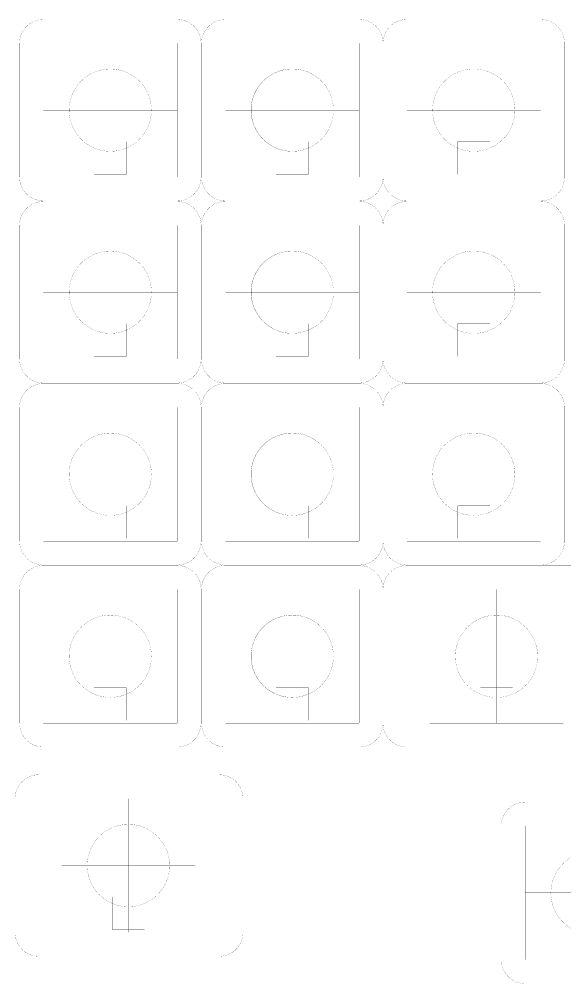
# Model space of a CAD drawing. Header units: inches. Extents: x -214 to 438, y -213 to 250.
# Drawn here: x 127.3 to 184.4, y 130.5 to 231.4 of the extents above; entities that cross this region are included whole.
import ezdxf

# ---------------------------------------------------------------- set-up
doc = ezdxf.new("R2010")
doc.units = ezdxf.units.IN
doc.layers.add('Drawing', color=216, linetype='Continuous')

msp = doc.modelspace()

# ---------------------------------------------------------------- linework, layer by layer
at = {"layer": 'Drawing', "const_width": 0.0127}
for points in [[(127.34, 228.92, -0.414214), (129.84, 231.42)], [(143.84, 231.42, -0.414214), (146.34, 228.92)], [(146.39, 228.92, -0.414214), (148.89, 231.42)], [(146.39, 228.92, -0.414214), (148.89, 231.42)], [(162.89, 231.42, -0.414214), (165.39, 228.92)], [(162.89, 231.42, -0.414214), (165.39, 228.92)], [(165.39, 228.92, -0.414214), (167.89, 231.42)], [(181.89, 231.42, -0.414214), (184.39, 228.92)], [(129.84, 212.42, -0.414214), (127.34, 214.92)], [(146.34, 214.92, -0.414214), (143.84, 212.42)], [(148.89, 212.42, -0.414214), (146.39, 214.92)], [(148.89, 212.42, -0.414214), (146.39, 214.92)], [(165.39, 214.92, -0.414214), (162.89, 212.42)], [(165.39, 214.92, -0.414214), (162.89, 212.42)], [(167.89, 212.42, -0.414214), (165.39, 214.92)], [(184.39, 214.92, -0.414214), (181.89, 212.42)], [(127.34, 209.87, -0.414214), (129.84, 212.37)], [(127.34, 209.87, -0.414225), (129.84, 212.37)], [(143.84, 212.37, -0.414214), (146.34, 209.87)], [(143.84, 212.37, -0.414214), (146.34, 209.87)], [(146.39, 209.87, -0.414214), (148.89, 212.37)], [(146.39, 209.87, -0.414214), (148.89, 212.37)], [(146.39, 209.87, -0.414225), (148.89, 212.37)], [(162.89, 212.37, -0.414214), (165.39, 209.87)], [(165.39, 209.87, -0.414214), (167.89, 212.37)], [(181.89, 212.37, -0.414214), (184.39, 209.87)], [(129.84, 193.37, -0.414214), (127.34, 195.87)], [(146.34, 195.87, -0.414214), (143.84, 193.37)], [(148.89, 193.37, -0.414214), (146.39, 195.87)], [(148.89, 193.37, -0.414214), (146.39, 195.87)], [(165.39, 195.87, -0.414214), (162.89, 193.37)], [(165.39, 195.87, -0.414214), (162.89, 193.37)], [(167.89, 193.37, -0.414214), (165.39, 195.87)], [(184.39, 195.87, -0.414214), (181.89, 193.37)], [(127.34, 190.82, -0.414214), (129.84, 193.32)], [(127.34, 190.82, -0.414214), (129.84, 193.32)], [(143.84, 193.32, -0.414214), (146.34, 190.82)], [(143.84, 193.32, -0.414214), (146.34, 190.82)], [(146.39, 190.82, -0.414214), (148.89, 193.32)], [(146.39, 190.82, -0.414214), (148.89, 193.32)], [(146.39, 190.82, -0.414214), (148.89, 193.32)], [(162.89, 193.32, -0.414214), (165.39, 190.82)], [(162.89, 193.32, -0.414214), (165.39, 190.82)], [(162.89, 193.32, -0.414214), (165.39, 190.82)], [(165.39, 190.82, -0.414214), (167.89, 193.32)], [(181.89, 193.32, -0.414214), (184.39, 190.82)], [(129.84, 174.32, -0.414214), (127.34, 176.82)], [(146.34, 176.82, -0.414214), (143.84, 174.32)], [(148.89, 174.32, -0.414214), (146.39, 176.82)], [(148.89, 174.32, -0.414214), (146.39, 176.82)], [(165.39, 176.82, -0.414214), (162.89, 174.32)], [(165.39, 176.82, -0.414214), (162.89, 174.32)], [(167.89, 174.32, -0.414214), (165.39, 176.82)], [(184.39, 176.82, -0.414214), (181.89, 174.32)], [(127.34, 171.77, -0.414225), (129.84, 174.27)], [(127.34, 171.77, -0.414214), (129.84, 174.27)], [(143.84, 174.27, -0.414214), (146.34, 171.77)], [(143.84, 174.27, -0.414214), (146.34, 171.77)], [(146.39, 171.77, -0.414214), (148.89, 174.27)], [(146.39, 171.77, -0.414225), (148.89, 174.27)], [(146.39, 171.77, -0.414214), (148.89, 174.27)], [(162.89, 174.27, -0.414214), (165.39, 171.77)], [(162.89, 174.27, -0.414214), (165.39, 171.77)], [(162.89, 174.27, -0.414214), (165.39, 171.77)], [(165.39, 171.77, -0.414214), (167.89, 174.27)], [(129.84, 155.27, -0.414214), (127.34, 157.77)], [(146.34, 157.77, -0.414214), (143.84, 155.27)], [(148.89, 155.27, -0.414214), (146.39, 157.77)], [(148.89, 155.27, -0.414214), (146.39, 157.77)], [(165.39, 157.77, -0.414214), (162.89, 155.27)], [(165.39, 157.77, -0.414214), (162.89, 155.27)], [(167.89, 155.27, -0.414214), (165.39, 157.77)], [(126.86, 149.87, -0.414214), (129.36, 152.37)], [(148.24, 152.37, -0.414225), (150.74, 149.87)], [(177.77, 147.01, -0.414214), (180.27, 149.51)], [(129.36, 133.37, -0.414202), (126.86, 135.87)], [(150.74, 135.87, -0.414214), (148.24, 133.37)], [(180.27, 130.51, -0.414214), (177.77, 133.01)]]:
    msp.add_lwpolyline(points, format="xyb", dxfattribs=at)
for points in [[(129.84, 231.42), (143.84, 231.42)], [(148.89, 231.42), (162.89, 231.42)], [(148.89, 231.42), (162.89, 231.42)], [(167.89, 231.42), (181.89, 231.42)], [(127.34, 214.92), (127.34, 228.92)], [(129.84, 214.92), (129.84, 228.92)], [(129.84, 228.92), (143.84, 228.92)], [(136.84, 214.92), (136.84, 228.92)], [(143.84, 214.92), (143.84, 228.92)], [(146.34, 214.92), (146.34, 228.92)], [(146.39, 214.92), (146.39, 228.92)], [(146.39, 214.92), (146.39, 228.92)], [(148.89, 228.92), (162.89, 228.92)], [(148.89, 214.92), (148.89, 228.92)], [(148.89, 228.92), (162.89, 228.92)], [(148.89, 214.92), (148.89, 228.92)], [(155.89, 214.92), (155.89, 228.92)], [(155.89, 214.92), (155.89, 228.92)], [(162.89, 214.92), (162.89, 228.92)], [(162.89, 214.92), (162.89, 228.92)], [(165.39, 214.92), (165.39, 228.92)], [(165.39, 214.92), (165.39, 228.92)], [(165.39, 214.92), (165.39, 228.92)], [(167.89, 228.92), (181.89, 228.92)], [(167.89, 214.92), (167.89, 228.92)], [(174.89, 214.92), (174.89, 228.92)], [(181.89, 214.92), (181.89, 228.92)], [(184.39, 214.92), (184.39, 228.92)], [(129.84, 221.92), (143.84, 221.92)], [(148.89, 221.92), (162.89, 221.92)], [(148.89, 221.92), (162.89, 221.92)], [(167.89, 221.92), (181.89, 221.92)], [(135.14, 215.22), (135.14, 218.62)], [(135.14, 218.62), (138.54, 218.62)], [(135.14, 218.62), (138.54, 218.62)], [(135.14, 215.22), (135.14, 218.62)], [(138.54, 215.22), (138.54, 218.62)], [(138.54, 215.22), (138.54, 218.62)], [(154.19, 215.22), (154.19, 218.62)], [(154.19, 218.62), (157.59, 218.62)], [(154.19, 218.62), (157.59, 218.62)], [(154.19, 215.22), (154.19, 218.62)], [(157.59, 215.22), (157.59, 218.62)], [(157.59, 215.22), (157.59, 218.62)], [(173.19, 215.21), (173.19, 218.61)], [(173.19, 218.61), (176.59, 218.61)], [(173.19, 218.61), (176.59, 218.61)], [(173.19, 215.21), (173.19, 218.61)], [(176.59, 215.21), (176.59, 218.61)], [(176.59, 215.21), (176.59, 218.61)], [(135.14, 215.22), (138.54, 215.22)], [(135.14, 215.22), (138.54, 215.22)], [(154.19, 215.22), (157.59, 215.22)], [(154.19, 215.22), (157.59, 215.22)], [(173.19, 215.21), (176.59, 215.21)], [(173.19, 215.21), (176.59, 215.21)], [(129.84, 214.92), (143.84, 214.92)], [(148.89, 214.92), (162.89, 214.92)], [(148.89, 214.92), (162.89, 214.92)], [(167.89, 214.92), (181.89, 214.92)], [(129.84, 212.42), (143.84, 212.42)], [(129.84, 212.37), (143.84, 212.37)], [(129.84, 212.37), (143.84, 212.37)], [(148.89, 212.42), (162.89, 212.42)], [(148.89, 212.42), (162.89, 212.42)], [(148.89, 212.37), (162.89, 212.37)], [(148.89, 212.37), (162.89, 212.37)], [(148.89, 212.37), (162.89, 212.37)], [(167.89, 212.42), (181.89, 212.42)], [(167.89, 212.37), (181.89, 212.37)], [(127.34, 195.87), (127.34, 209.87)], [(129.84, 195.87), (129.84, 209.87)], [(129.84, 209.87), (143.84, 209.87)], [(129.84, 209.87), (143.84, 209.87)], [(136.84, 195.87), (136.84, 209.87)], [(143.84, 195.87), (143.84, 209.87)], [(146.34, 195.87), (146.34, 209.87)], [(146.39, 195.87), (146.39, 209.87)], [(146.39, 195.87), (146.39, 209.87)], [(148.89, 209.87), (162.89, 209.87)], [(148.89, 195.87), (148.89, 209.87)], [(148.89, 209.87), (162.89, 209.87)], [(148.89, 209.87), (162.89, 209.87)], [(148.89, 195.87), (148.89, 209.87)], [(155.89, 195.87), (155.89, 209.87)], [(155.89, 195.87), (155.89, 209.87)], [(162.89, 195.87), (162.89, 209.87)], [(162.89, 195.87), (162.89, 209.87)], [(165.39, 195.87), (165.39, 209.87)], [(165.39, 195.87), (165.39, 209.87)], [(165.39, 195.87), (165.39, 209.87)], [(167.89, 209.87), (181.89, 209.87)], [(167.89, 195.87), (167.89, 209.87)], [(174.89, 195.87), (174.89, 209.87)], [(181.89, 195.87), (181.89, 209.87)], [(184.39, 195.87), (184.39, 209.87)], [(129.84, 202.87), (143.84, 202.87)], [(129.84, 202.87), (143.84, 202.87)], [(148.89, 202.87), (162.89, 202.87)], [(148.89, 202.87), (162.89, 202.87)], [(148.89, 202.87), (162.89, 202.87)], [(167.89, 202.87), (181.89, 202.87)], [(135.14, 196.17), (135.14, 199.57)], [(135.14, 199.57), (138.54, 199.57)], [(135.14, 196.17), (135.14, 199.57)], [(135.14, 199.57), (138.54, 199.57)], [(138.54, 196.17), (138.54, 199.57)], [(138.54, 196.17), (138.54, 199.57)], [(154.19, 196.17), (154.19, 199.57)], [(154.19, 199.57), (157.59, 199.57)], [(154.19, 196.17), (154.19, 199.57)], [(154.19, 199.57), (157.59, 199.57)], [(157.59, 196.17), (157.59, 199.57)], [(157.59, 196.17), (157.59, 199.57)], [(173.19, 196.16), (173.19, 199.56)], [(173.19, 199.56), (176.59, 199.56)], [(173.19, 196.16), (173.19, 199.56)], [(173.19, 199.56), (176.59, 199.56)], [(176.59, 196.16), (176.59, 199.56)], [(176.59, 196.16), (176.59, 199.56)], [(129.84, 195.87), (143.84, 195.87)], [(135.14, 196.17), (138.54, 196.17)], [(135.14, 196.17), (138.54, 196.17)], [(148.89, 195.87), (162.89, 195.87)], [(148.89, 195.87), (162.89, 195.87)], [(154.19, 196.17), (157.59, 196.17)], [(154.19, 196.17), (157.59, 196.17)], [(167.89, 195.87), (181.89, 195.87)], [(173.19, 196.16), (176.59, 196.16)], [(173.19, 196.16), (176.59, 196.16)], [(129.84, 193.37), (143.84, 193.37)], [(129.84, 193.32), (143.84, 193.32)], [(129.84, 193.32), (143.84, 193.32)], [(148.89, 193.37), (162.89, 193.37)], [(148.89, 193.37), (162.89, 193.37)], [(148.89, 193.32), (162.89, 193.32)], [(148.89, 193.32), (162.89, 193.32)], [(148.89, 193.32), (162.89, 193.32)], [(167.89, 193.37), (181.89, 193.37)], [(167.89, 193.32), (181.89, 193.32)], [(127.34, 176.82), (127.34, 190.82)], [(129.84, 190.82), (143.84, 190.82)], [(129.84, 176.82), (129.84, 190.82)], [(129.84, 190.82), (143.84, 190.82)], [(136.84, 176.82), (136.84, 190.82)], [(143.84, 176.82), (143.84, 190.82)], [(146.34, 176.82), (146.34, 190.82)], [(146.39, 176.82), (146.39, 190.82)], [(146.39, 176.82), (146.39, 190.82)], [(148.89, 190.82), (162.89, 190.82)], [(148.89, 190.82), (162.89, 190.82)], [(148.89, 176.82), (148.89, 190.82)], [(148.89, 176.82), (148.89, 190.82)], [(148.89, 190.82), (162.89, 190.82)], [(155.89, 176.82), (155.89, 190.82)], [(155.89, 176.82), (155.89, 190.82)], [(162.89, 176.82), (162.89, 190.82)], [(162.89, 176.82), (162.89, 190.82)], [(165.39, 176.82), (165.39, 190.82)], [(165.39, 176.82), (165.39, 190.82)], [(165.39, 176.82), (165.39, 190.82)], [(167.89, 190.82), (181.89, 190.82)], [(167.89, 176.82), (167.89, 190.82)], [(174.89, 176.82), (174.89, 190.82)], [(181.89, 176.82), (181.89, 190.82)], [(184.39, 176.82), (184.39, 190.82)], [(129.84, 183.82), (143.84, 183.82)], [(129.84, 183.82), (143.84, 183.82)], [(148.89, 183.82), (162.89, 183.82)], [(148.89, 183.82), (162.89, 183.82)], [(148.89, 183.82), (162.89, 183.82)], [(167.89, 183.82), (181.89, 183.82)], [(135.14, 177.12), (135.14, 180.52)], [(135.14, 180.52), (138.54, 180.52)], [(135.14, 180.52), (138.54, 180.52)], [(135.14, 177.12), (135.14, 180.52)], [(138.54, 177.12), (138.54, 180.52)], [(138.54, 177.12), (138.54, 180.52)], [(154.19, 177.12), (154.19, 180.52)], [(154.19, 180.52), (157.59, 180.52)], [(154.19, 180.52), (157.59, 180.52)], [(154.19, 177.12), (154.19, 180.52)], [(157.59, 177.12), (157.59, 180.52)], [(157.59, 177.12), (157.59, 180.52)], [(173.19, 177.11), (173.19, 180.51)], [(173.19, 180.51), (176.59, 180.51)], [(173.19, 180.51), (176.59, 180.51)], [(173.19, 177.11), (173.19, 180.51)], [(176.59, 177.11), (176.59, 180.51)], [(176.59, 177.11), (176.59, 180.51)], [(129.84, 176.82), (143.84, 176.82)], [(135.14, 177.12), (138.54, 177.12)], [(135.14, 177.12), (138.54, 177.12)], [(148.89, 176.82), (162.89, 176.82)], [(148.89, 176.82), (162.89, 176.82)], [(154.19, 177.12), (157.59, 177.12)], [(154.19, 177.12), (157.59, 177.12)], [(167.89, 176.82), (181.89, 176.82)], [(173.19, 177.11), (176.59, 177.11)], [(173.19, 177.11), (176.59, 177.11)], [(129.84, 174.32), (143.84, 174.32)], [(129.84, 174.27), (143.84, 174.27)], [(129.84, 174.27), (143.84, 174.27)], [(148.89, 174.32), (162.89, 174.32)], [(148.89, 174.32), (162.89, 174.32)], [(148.89, 174.27), (162.89, 174.27)], [(148.89, 174.27), (162.89, 174.27)], [(148.89, 174.27), (162.89, 174.27)], [(167.89, 174.32), (181.89, 174.32)], [(167.89, 174.27), (181.89, 174.27)], [(172.77, 174.27), (186.77, 174.27)], [(127.34, 157.77), (127.34, 171.77)], [(129.84, 171.77), (143.84, 171.77)], [(129.84, 157.77), (129.84, 171.77)], [(129.84, 171.77), (143.84, 171.77)], [(136.84, 157.77), (136.84, 171.77)], [(143.84, 157.77), (143.84, 171.77)], [(146.34, 157.77), (146.34, 171.77)], [(146.39, 157.77), (146.39, 171.77)], [(146.39, 157.77), (146.39, 171.77)], [(148.89, 157.77), (148.89, 171.77)], [(148.89, 171.77), (162.89, 171.77)], [(148.89, 157.77), (148.89, 171.77)], [(148.89, 171.77), (162.89, 171.77)], [(148.89, 171.77), (162.89, 171.77)], [(155.89, 157.77), (155.89, 171.77)], [(155.89, 157.77), (155.89, 171.77)], [(162.89, 157.77), (162.89, 171.77)], [(162.89, 157.77), (162.89, 171.77)], [(165.39, 157.77), (165.39, 171.77)], [(165.39, 157.77), (165.39, 171.77)], [(165.39, 157.77), (165.39, 171.77)], [(170.27, 157.77), (170.27, 171.77)], [(170.27, 171.77), (184.27, 171.77)], [(177.27, 157.77), (177.27, 171.77)], [(184.27, 157.77), (184.27, 171.77)], [(129.84, 164.77), (143.84, 164.77)], [(129.84, 164.77), (143.84, 164.77)], [(148.89, 164.77), (162.89, 164.77)], [(148.89, 164.77), (162.89, 164.77)], [(148.89, 164.77), (162.89, 164.77)], [(170.27, 164.77), (184.27, 164.77)], [(135.14, 158.07), (135.14, 161.47)], [(135.14, 161.47), (138.54, 161.47)], [(135.14, 158.07), (135.14, 161.47)], [(135.14, 161.47), (138.54, 161.47)], [(138.54, 158.07), (138.54, 161.47)], [(138.54, 158.07), (138.54, 161.47)], [(154.19, 158.07), (154.19, 161.47)], [(154.19, 161.47), (157.59, 161.47)], [(154.19, 158.07), (154.19, 161.47)], [(154.19, 161.47), (157.59, 161.47)], [(157.59, 158.07), (157.59, 161.47)], [(157.59, 158.07), (157.59, 161.47)], [(175.57, 158.06), (175.57, 161.46)], [(175.57, 161.46), (178.97, 161.46)], [(175.57, 158.06), (175.57, 161.46)], [(175.57, 161.46), (178.97, 161.46)], [(178.97, 158.06), (178.97, 161.46)], [(178.97, 158.06), (178.97, 161.46)], [(129.84, 157.77), (143.84, 157.77)], [(135.14, 158.07), (138.54, 158.07)], [(135.14, 158.07), (138.54, 158.07)], [(148.89, 157.77), (162.89, 157.77)], [(148.89, 157.77), (162.89, 157.77)], [(154.19, 158.07), (157.59, 158.07)], [(154.19, 158.07), (157.59, 158.07)], [(170.27, 157.77), (184.27, 157.77)], [(175.57, 158.06), (178.97, 158.06)], [(175.57, 158.06), (178.97, 158.06)], [(129.84, 155.27), (143.84, 155.27)], [(148.89, 155.27), (162.89, 155.27)], [(148.89, 155.27), (162.89, 155.27)], [(167.89, 155.27), (181.89, 155.27)], [(172.77, 155.27), (186.77, 155.27)], [(129.36, 152.37), (143.35, 152.37)], [(134.24, 152.37), (148.24, 152.37)], [(131.74, 149.87), (145.74, 149.87)], [(131.74, 135.87), (131.74, 149.87)], [(138.74, 135.87), (138.74, 149.87)], [(145.74, 135.87), (145.74, 149.87)], [(150.74, 135.87), (150.74, 149.87)], [(180.27, 149.51), (194.27, 149.51)], [(177.77, 133.01), (177.77, 147.01)], [(180.27, 133.01), (180.27, 147.01)], [(180.27, 147.01), (194.27, 147.01)], [(131.74, 142.87), (145.74, 142.87)], [(137.04, 136.17), (137.04, 139.57)], [(137.04, 139.57), (140.44, 139.57)], [(137.04, 139.57), (140.44, 139.57)], [(137.04, 136.17), (137.04, 139.57)], [(140.44, 136.17), (140.44, 139.57)], [(140.44, 136.17), (140.44, 139.57)], [(180.27, 140.01), (194.27, 140.01)], [(131.74, 135.87), (145.74, 135.87)], [(137.04, 136.17), (140.44, 136.17)], [(137.04, 136.17), (140.44, 136.17)], [(129.36, 133.37), (143.35, 133.37)], [(134.24, 133.37), (148.24, 133.37)], [(180.27, 133.01), (194.27, 133.01)], [(180.27, 130.51), (194.27, 130.51)]]:
    msp.add_lwpolyline(points, dxfattribs=at)
at = {"layer": 'Drawing'}
for points, const_width in [([(129.83, 231.42, 1), (129.84, 231.42, 1)], 0.00635), ([(143.83, 231.42, 1), (143.84, 231.42, 1)], 0.00635), ([(148.88, 231.42, 1), (148.89, 231.42, 1)], 0.00635), ([(148.88, 231.42, 1), (148.89, 231.42, 1)], 0.00635), ([(162.88, 231.42, 1), (162.89, 231.42, 1)], 0.00635), ([(162.88, 231.42, 1), (162.89, 231.42, 1)], 0.00635), ([(167.88, 231.42, 1), (167.89, 231.42, 1)], 0.00635), ([(181.88, 231.42, 1), (181.89, 231.42, 1)], 0.00635), ([(127.33, 228.92, 1), (127.34, 228.92, 1)], 0.00635), ([(146.33, 228.92, 1), (146.34, 228.92, 1)], 0.00635), ([(146.38, 228.92, 1), (146.39, 228.92, 1)], 0.00635), ([(146.38, 228.92, 1), (146.39, 228.92, 1)], 0.00635), ([(165.38, 228.92, 1), (165.39, 228.92, 1)], 0.00635), ([(165.38, 228.92, 1), (165.39, 228.92, 1)], 0.00635), ([(165.38, 228.92, 1), (165.39, 228.92, 1)], 0.00635), ([(184.38, 228.92, 1), (184.39, 228.92, 1)], 0.00635), ([(141.15, 221.92, 1), (132.53, 221.92, 1)], 0.0127), ([(160.2, 221.92, 1), (151.58, 221.92, 1)], 0.0127), ([(160.2, 221.92, 1), (151.57, 221.92, 1)], 0.0127), ([(179.2, 221.92, 1), (170.57, 221.92, 1)], 0.0127), ([(132.52, 221.92, 1), (132.53, 221.92, 1)], 0.00635), ([(141.14, 221.92, 1), (141.15, 221.92, 1)], 0.00635), ([(151.57, 221.92, 1), (151.58, 221.92, 1)], 0.00635), ([(151.57, 221.92, 1), (151.58, 221.92, 1)], 0.00635), ([(160.19, 221.92, 1), (160.2, 221.92, 1)], 0.00635), ([(160.19, 221.92, 1), (160.2, 221.92, 1)], 0.00635), ([(170.57, 221.92, 1), (170.58, 221.92, 1)], 0.00635), ([(179.19, 221.92, 1), (179.2, 221.92, 1)], 0.00635), ([(127.33, 214.92, 1), (127.34, 214.92, 1)], 0.00635), ([(146.33, 214.92, 1), (146.34, 214.92, 1)], 0.00635), ([(146.38, 214.92, 1), (146.39, 214.92, 1)], 0.00635), ([(146.38, 214.92, 1), (146.39, 214.92, 1)], 0.00635), ([(165.38, 214.92, 1), (165.39, 214.92, 1)], 0.00635), ([(165.38, 214.92, 1), (165.39, 214.92, 1)], 0.00635), ([(165.38, 214.92, 1), (165.39, 214.92, 1)], 0.00635), ([(184.38, 214.92, 1), (184.39, 214.92, 1)], 0.00635), ([(129.83, 212.42, 1), (129.84, 212.42, 1)], 0.00635), ([(129.83, 212.37, 1), (129.84, 212.37, 1)], 0.00635), ([(129.83, 212.37, 1), (129.84, 212.37, 1)], 0.00635), ([(143.83, 212.42, 1), (143.84, 212.42, 1)], 0.00635), ([(143.83, 212.37, 1), (143.84, 212.37, 1)], 0.00635), ([(143.83, 212.37, 1), (143.84, 212.37, 1)], 0.00635), ([(148.88, 212.42, 1), (148.89, 212.42, 1)], 0.00635), ([(148.88, 212.42, 1), (148.89, 212.42, 1)], 0.00635), ([(148.88, 212.37, 1), (148.89, 212.37, 1)], 0.00635), ([(148.88, 212.37, 1), (148.89, 212.37, 1)], 0.00635), ([(148.88, 212.37, 1), (148.89, 212.37, 1)], 0.00635), ([(162.88, 212.42, 1), (162.89, 212.42, 1)], 0.00635), ([(162.88, 212.42, 1), (162.89, 212.42, 1)], 0.00635), ([(162.88, 212.37, 1), (162.89, 212.37, 1)], 0.00635), ([(167.88, 212.42, 1), (167.89, 212.42, 1)], 0.00635), ([(167.88, 212.37, 1), (167.89, 212.37, 1)], 0.00635), ([(181.88, 212.42, 1), (181.89, 212.42, 1)], 0.00635), ([(181.88, 212.37, 1), (181.89, 212.37, 1)], 0.00635), ([(127.33, 209.87, 1), (127.34, 209.87, 1)], 0.00635), ([(127.33, 209.87, 1), (127.34, 209.87, 1)], 0.00635), ([(146.33, 209.87, 1), (146.34, 209.87, 1)], 0.00635), ([(146.33, 209.87, 1), (146.34, 209.87, 1)], 0.00635), ([(146.38, 209.87, 1), (146.39, 209.87, 1)], 0.00635), ([(146.38, 209.87, 1), (146.39, 209.87, 1)], 0.00635), ([(146.38, 209.87, 1), (146.39, 209.87, 1)], 0.00635), ([(165.38, 209.87, 1), (165.39, 209.87, 1)], 0.00635), ([(165.38, 209.87, 1), (165.39, 209.87, 1)], 0.00635), ([(184.38, 209.87, 1), (184.39, 209.87, 1)], 0.00635), ([(141.15, 202.87, 1), (132.53, 202.87, 1)], 0.0127), ([(160.2, 202.87, 1), (151.57, 202.87, 1)], 0.0127), ([(160.2, 202.87, 1), (151.58, 202.87, 1)], 0.0127), ([(179.2, 202.87, 1), (170.57, 202.87, 1)], 0.0127), ([(132.52, 202.87, 1), (132.53, 202.87, 1)], 0.00635), ([(141.14, 202.87, 1), (141.15, 202.87, 1)], 0.00635), ([(151.57, 202.87, 1), (151.58, 202.87, 1)], 0.00635), ([(151.57, 202.87, 1), (151.58, 202.87, 1)], 0.00635), ([(160.19, 202.87, 1), (160.2, 202.87, 1)], 0.00635), ([(160.19, 202.87, 1), (160.2, 202.87, 1)], 0.00635), ([(170.57, 202.87, 1), (170.58, 202.87, 1)], 0.00635), ([(179.19, 202.87, 1), (179.2, 202.87, 1)], 0.00635), ([(127.33, 195.87, 1), (127.34, 195.87, 1)], 0.00635), ([(146.33, 195.87, 1), (146.34, 195.87, 1)], 0.00635), ([(146.38, 195.87, 1), (146.39, 195.87, 1)], 0.00635), ([(146.38, 195.87, 1), (146.39, 195.87, 1)], 0.00635), ([(165.38, 195.87, 1), (165.39, 195.87, 1)], 0.00635), ([(165.38, 195.87, 1), (165.39, 195.87, 1)], 0.00635), ([(165.38, 195.87, 1), (165.39, 195.87, 1)], 0.00635), ([(184.38, 195.87, 1), (184.39, 195.87, 1)], 0.00635), ([(129.83, 193.37, 1), (129.84, 193.37, 1)], 0.00635), ([(129.83, 193.32, 1), (129.84, 193.32, 1)], 0.00635), ([(129.83, 193.32, 1), (129.84, 193.32, 1)], 0.00635), ([(143.83, 193.37, 1), (143.84, 193.37, 1)], 0.00635), ([(143.83, 193.32, 1), (143.84, 193.32, 1)], 0.00635), ([(143.83, 193.32, 1), (143.84, 193.32, 1)], 0.00635), ([(148.88, 193.37, 1), (148.89, 193.37, 1)], 0.00635), ([(148.88, 193.37, 1), (148.89, 193.37, 1)], 0.00635), ([(148.88, 193.32, 1), (148.89, 193.32, 1)], 0.00635), ([(148.88, 193.32, 1), (148.89, 193.32, 1)], 0.00635), ([(148.88, 193.32, 1), (148.89, 193.32, 1)], 0.00635), ([(162.88, 193.37, 1), (162.89, 193.37, 1)], 0.00635), ([(162.88, 193.37, 1), (162.89, 193.37, 1)], 0.00635), ([(162.88, 193.32, 1), (162.89, 193.32, 1)], 0.00635), ([(162.88, 193.32, 1), (162.89, 193.32, 1)], 0.00635), ([(162.88, 193.32, 1), (162.89, 193.32, 1)], 0.00635), ([(167.88, 193.37, 1), (167.89, 193.37, 1)], 0.00635), ([(167.88, 193.32, 1), (167.89, 193.32, 1)], 0.00635), ([(181.88, 193.37, 1), (181.89, 193.37, 1)], 0.00635), ([(181.88, 193.32, 1), (181.89, 193.32, 1)], 0.00635), ([(127.33, 190.82, 1), (127.34, 190.82, 1)], 0.00635), ([(127.33, 190.82, 1), (127.34, 190.82, 1)], 0.00635), ([(146.33, 190.82, 1), (146.34, 190.82, 1)], 0.00635), ([(146.33, 190.82, 1), (146.34, 190.82, 1)], 0.00635), ([(146.38, 190.82, 1), (146.39, 190.82, 1)], 0.00635), ([(146.38, 190.82, 1), (146.39, 190.82, 1)], 0.00635), ([(146.38, 190.82, 1), (146.39, 190.82, 1)], 0.00635), ([(165.38, 190.82, 1), (165.39, 190.82, 1)], 0.00635), ([(165.38, 190.82, 1), (165.39, 190.82, 1)], 0.00635), ([(165.38, 190.82, 1), (165.39, 190.82, 1)], 0.00635), ([(165.38, 190.82, 1), (165.39, 190.82, 1)], 0.00635), ([(184.38, 190.82, 1), (184.39, 190.82, 1)], 0.00635), ([(141.15, 183.82, 1), (132.53, 183.82, 1)], 0.0127), ([(160.2, 183.82, 1), (151.57, 183.82, 1)], 0.0127), ([(160.2, 183.82, 1), (151.58, 183.82, 1)], 0.0127), ([(179.2, 183.82, 1), (170.57, 183.82, 1)], 0.0127), ([(132.52, 183.82, 1), (132.53, 183.82, 1)], 0.00635), ([(141.14, 183.82, 1), (141.15, 183.82, 1)], 0.00635), ([(151.57, 183.82, 1), (151.58, 183.82, 1)], 0.00635), ([(151.57, 183.82, 1), (151.58, 183.82, 1)], 0.00635), ([(160.19, 183.82, 1), (160.2, 183.82, 1)], 0.00635), ([(160.19, 183.82, 1), (160.2, 183.82, 1)], 0.00635), ([(170.57, 183.82, 1), (170.58, 183.82, 1)], 0.00635), ([(179.19, 183.82, 1), (179.2, 183.82, 1)], 0.00635), ([(127.33, 176.82, 1), (127.34, 176.82, 1)], 0.00635), ([(146.33, 176.82, 1), (146.34, 176.82, 1)], 0.00635), ([(146.38, 176.82, 1), (146.39, 176.82, 1)], 0.00635), ([(146.38, 176.82, 1), (146.39, 176.82, 1)], 0.00635), ([(165.38, 176.82, 1), (165.39, 176.82, 1)], 0.00635), ([(165.38, 176.82, 1), (165.39, 176.82, 1)], 0.00635), ([(165.38, 176.82, 1), (165.39, 176.82, 1)], 0.00635), ([(184.38, 176.82, 1), (184.39, 176.82, 1)], 0.00635), ([(129.83, 174.32, 1), (129.84, 174.32, 1)], 0.00635), ([(129.83, 174.27, 1), (129.84, 174.27, 1)], 0.00635), ([(129.83, 174.27, 1), (129.84, 174.27, 1)], 0.00635), ([(143.83, 174.32, 1), (143.84, 174.32, 1)], 0.00635), ([(143.83, 174.27, 1), (143.84, 174.27, 1)], 0.00635), ([(143.83, 174.27, 1), (143.84, 174.27, 1)], 0.00635), ([(148.88, 174.32, 1), (148.89, 174.32, 1)], 0.00635), ([(148.88, 174.32, 1), (148.89, 174.32, 1)], 0.00635), ([(148.88, 174.27, 1), (148.89, 174.27, 1)], 0.00635), ([(148.88, 174.27, 1), (148.89, 174.27, 1)], 0.00635), ([(148.88, 174.27, 1), (148.89, 174.27, 1)], 0.00635), ([(162.88, 174.32, 1), (162.89, 174.32, 1)], 0.00635), ([(162.88, 174.32, 1), (162.89, 174.32, 1)], 0.00635), ([(162.88, 174.27, 1), (162.89, 174.27, 1)], 0.00635), ([(162.88, 174.27, 1), (162.89, 174.27, 1)], 0.00635), ([(162.88, 174.27, 1), (162.89, 174.27, 1)], 0.00635), ([(167.88, 174.32, 1), (167.89, 174.32, 1)], 0.00635), ([(167.88, 174.27, 1), (167.89, 174.27, 1)], 0.00635), ([(181.88, 174.32, 1), (181.89, 174.32, 1)], 0.00635), ([(127.33, 171.77, 1), (127.34, 171.77, 1)], 0.00635), ([(127.33, 171.77, 1), (127.34, 171.77, 1)], 0.00635), ([(146.33, 171.77, 1), (146.34, 171.77, 1)], 0.00635), ([(146.33, 171.77, 1), (146.34, 171.77, 1)], 0.00635), ([(146.38, 171.77, 1), (146.39, 171.77, 1)], 0.00635), ([(146.38, 171.77, 1), (146.39, 171.77, 1)], 0.00635), ([(146.38, 171.77, 1), (146.39, 171.77, 1)], 0.00635), ([(165.38, 171.77, 1), (165.39, 171.77, 1)], 0.00635), ([(165.38, 171.77, 1), (165.39, 171.77, 1)], 0.00635), ([(165.38, 171.77, 1), (165.39, 171.77, 1)], 0.00635), ([(165.38, 171.77, 1), (165.39, 171.77, 1)], 0.00635), ([(141.15, 164.77, 1), (132.53, 164.77, 1)], 0.0127), ([(160.2, 164.77, 1), (151.57, 164.77, 1)], 0.0127), ([(160.2, 164.77, 1), (151.58, 164.77, 1)], 0.0127), ([(181.58, 164.77, 1), (172.96, 164.77, 1)], 0.0127), ([(132.52, 164.77, 1), (132.53, 164.77, 1)], 0.00635), ([(141.14, 164.77, 1), (141.15, 164.77, 1)], 0.00635), ([(151.57, 164.77, 1), (151.58, 164.77, 1)], 0.00635), ([(151.57, 164.77, 1), (151.58, 164.77, 1)], 0.00635), ([(160.19, 164.77, 1), (160.2, 164.77, 1)], 0.00635), ([(160.19, 164.77, 1), (160.2, 164.77, 1)], 0.00635), ([(172.95, 164.77, 1), (172.96, 164.77, 1)], 0.00635), ([(181.58, 164.77, 1), (181.58, 164.77, 1)], 0.00635), ([(127.33, 157.77, 1), (127.34, 157.77, 1)], 0.00635), ([(146.33, 157.77, 1), (146.34, 157.77, 1)], 0.00635), ([(146.38, 157.77, 1), (146.39, 157.77, 1)], 0.00635), ([(146.38, 157.77, 1), (146.39, 157.77, 1)], 0.00635), ([(165.38, 157.77, 1), (165.39, 157.77, 1)], 0.00635), ([(165.38, 157.77, 1), (165.39, 157.77, 1)], 0.00635), ([(165.38, 157.77, 1), (165.39, 157.77, 1)], 0.00635), ([(129.83, 155.27, 1), (129.84, 155.27, 1)], 0.00635), ([(143.83, 155.27, 1), (143.84, 155.27, 1)], 0.00635), ([(148.88, 155.27, 1), (148.89, 155.27, 1)], 0.00635), ([(148.88, 155.27, 1), (148.89, 155.27, 1)], 0.00635), ([(162.88, 155.27, 1), (162.89, 155.27, 1)], 0.00635), ([(162.88, 155.27, 1), (162.89, 155.27, 1)], 0.00635), ([(167.88, 155.27, 1), (167.89, 155.27, 1)], 0.00635), ([(129.35, 152.37, 1), (129.36, 152.37, 1)], 0.00635), ([(148.23, 152.37, 1), (148.24, 152.37, 1)], 0.00635), ([(150.73, 149.87, 1), (150.74, 149.87, 1)], 0.00635), ([(180.26, 149.51, 1), (180.27, 149.51, 1)], 0.00635), ([(143.05, 142.87, 1), (134.43, 142.87, 1)], 0.0127), ([(177.76, 147.01, 1), (177.77, 147.01, 1)], 0.00635), ([(191.58, 140.01, 1), (182.96, 140.01, 1)], 0.0127), ([(134.42, 142.87, 1), (134.43, 142.87, 1)], 0.00635), ([(143.04, 142.87, 1), (143.05, 142.87, 1)], 0.00635), ([(182.95, 140.01, 1), (182.96, 140.01, 1)], 0.00635), ([(150.73, 135.87, 1), (150.74, 135.87, 1)], 0.00635), ([(129.35, 133.37, 1), (129.36, 133.37, 1)], 0.00635), ([(148.23, 133.37, 1), (148.24, 133.37, 1)], 0.00635), ([(177.76, 133.01, 1), (177.77, 133.01, 1)], 0.00635), ([(180.26, 130.51, 1), (180.27, 130.51, 1)], 0.00635)]:
    msp.add_lwpolyline(points, format="xyb", close=True, dxfattribs=dict(at, const_width=const_width))

doc.saveas('drawing.dxf')
